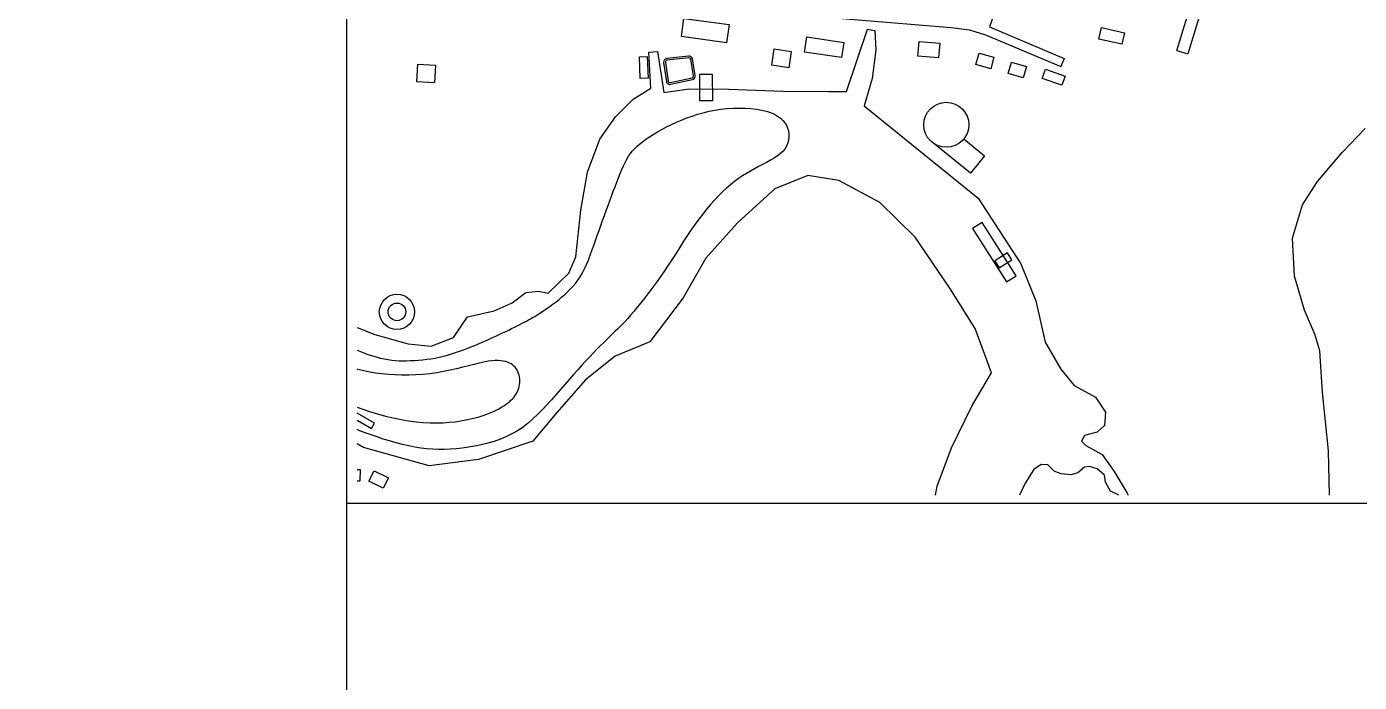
# Model space of a CAD drawing. Header units: millimetres. Extents: x -244126 to 368105, y -173968 to 259060.
# Drawn here: x -170976 to -168978, y 86495 to 87479 of the extents above; entities that cross this region are included whole.
import ezdxf
from ezdxf.enums import TextEntityAlignment as Align
from ezdxf.xclip import XClip

# ---------------------------------------------------------------- set-up
doc = ezdxf.new("R2010")
doc.units = ezdxf.units.MM
doc.header["$MEASUREMENT"] = 0
doc.header["$XCLIPFRAME"] = 0
for name, color, linetype in [('HEADtext', 7, 'Continuous'), ('POCH Draft 01', 241, 'Continuous'), ('Top Slope', 11, 'Continuous'), ('TTB_A1$0$A00-TITLEBLOCK  XREF', 7, 'Continuous'), ('WALL', 2, 'Continuous')]:
    doc.layers.add(name, color=color, linetype=linetype)
doc.styles.add('Cordia2', font='cordia.shx', dxfattribs={"height": 0.2})

# ---------------------------------------------------------------- blocks, each defined once
blk = doc.blocks.new('Titleblock-Andaman2')
at = {"layer": 'TTB_A1$0$A00-TITLEBLOCK  XREF', "color": 40, "ltscale": 0.01}
blk.add_lwpolyline([(72.9521, 58.4075), (83.2018, 58.4075), (83.2018, 1.0075), (72.9521, 1.0075)], close=True, dxfattribs=at)
at = {"layer": 'HEADtext', "color": 3, "style": 'Cordia2'}
for tag, p in [('P-NAME1', (78.0769, 26.2172)), ('P-NAME2', (78.0769, 25.6172)), ('TITLE1', (78.0769, 16.3834)), ('TITLE2', (78.0769, 15.7834)), ('DRAW-NAME1', (79.3446, 14.9345)), ('DRAW-NAME2', (79.3446, 14.3345))]:
    blk.add_attdef(tag, text='', height=0.2, dxfattribs=at).set_placement(p, align=Align.CENTER)
for tag, p in [('SCALE-A1', (75.8407, 2.5505)), ('SCALE-A3', (75.8407, 2.1827)), ('DATE', (75.3241, 1.33)), ('DWG.NO', (80.3302, 1.33))]:
    blk.add_attdef(tag, p, '', height=0.2, dxfattribs=at)
blk = doc.blocks.new('A$Cd4a0c64f')
at = {"layer": 'POCH Draft 01', "color": 8}
for points in [[(101.4, 348.24), (98.41, 342.58), (95.41, 336.61), (92.36, 330.25), (89.26, 323.42), (86.05, 316.12), (82.7, 308.35), (79.17, 300.13), (75.42, 291.48), (71.41, 282.4), (67.1, 272.92), (62.45, 263.04), (57.41, 252.76), (51.85, 242.08), (45.64, 230.94), (38.64, 219.32), (30.71, 207.19), (21.72, 194.52), (11.53, 181.27), (0, 167.41)], [(119.91, 350.15), (114.91, 340.38), (110.06, 330.3), (105.41, 319.93), (101, 309.4), (96.84, 298.88), (92.96, 288.55), (89.39, 278.58), (86.16, 269.14), (83.29, 260.41), (80.81, 252.55), (78.74, 245.69), (77.02, 239.75), (75.63, 234.6), (74.5, 230.12), (73.59, 226.16), (72.85, 222.61), (72.23, 219.33), (71.68, 216.2), (71.16, 213.1), (70.65, 210.03), (70.14, 206.99), (69.62, 203.99), (69.08, 201.06), (68.51, 198.19), (67.9, 195.39), (67.24, 192.68), (66.51, 190.07), (65.71, 187.55), (64.84, 185.12), (63.89, 182.77), (62.84, 180.51), (61.7, 178.33), (60.45, 176.23), (59.09, 174.2), (57.62, 172.24), (56.06, 170.35), (54.41, 168.53), (52.71, 166.79), (50.98, 165.13), (49.24, 163.55), (47.5, 162.05), (45.8, 160.63), (44.13, 159.28), (42.45, 157.9), (40.72, 156.37), (38.86, 154.57), (36.83, 152.39), (34.57, 149.7), (32.01, 146.38), (29.12, 142.32), (25.84, 137.46), (22.26, 132.01), (18.48, 126.25), (14.59, 120.43), (10.7, 114.85), (6.91, 109.76), (3.31, 105.44), (0, 102.17)], [(145.02, 352.86), (136.78, 335.86), (129.05, 319.66), (122.03, 304.67), (115.91, 291.34), (110.83, 279.99), (106.73, 270.51), (103.48, 262.69), (100.95, 256.31), (99.04, 251.16), (97.61, 247.01), (96.54, 243.65), (95.72, 240.87), (95.03, 238.47), (94.46, 236.34), (93.99, 234.38), (93.61, 232.52), (93.33, 230.64), (93.12, 228.68), (92.98, 226.53), (92.9, 224.11), (92.88, 221.35), (92.92, 218.3), (93.03, 215.02), (93.22, 211.58), (93.5, 208.06), (93.86, 204.53), (94.34, 201.04), (94.92, 197.69), (95.61, 194.51), (96.37, 191.53), (97.18, 188.73), (97.98, 186.12), (98.73, 183.7), (99.4, 181.46), (99.94, 179.39), (100.32, 177.5), (100.49, 175.78), (100.47, 174.22), (100.26, 172.81), (99.87, 171.52), (99.3, 170.35), (98.58, 169.28), (97.71, 168.29), (96.69, 167.37), (95.55, 166.51), (94.27, 165.68), (92.89, 164.88), (91.39, 164.08), (89.8, 163.27), (88.11, 162.42), (86.33, 161.53), (84.48, 160.57), (82.56, 159.53), (80.59, 158.42), (78.57, 157.24), (76.53, 155.99), (74.48, 154.7), (72.44, 153.36), (70.41, 151.99), (68.42, 150.59), (66.47, 149.16), (64.56, 147.7), (62.69, 146.18), (60.83, 144.6), (58.98, 142.94), (57.14, 141.19), (55.29, 139.32), (53.43, 137.32), (51.55, 135.19), (49.66, 132.95), (47.78, 130.62), (45.94, 128.22), (44.15, 125.78), (42.43, 123.34), (40.8, 120.91), (39.28, 118.52), (37.89, 116.19), (36.6, 113.85), (35.38, 111.46), (34.22, 108.93), (33.09, 106.22), (31.96, 103.24), (30.81, 99.95), (29.61, 96.26), (28.31, 92.14), (26.73, 87.53), (24.67, 82.4), (21.92, 76.74), (18.29, 70.51), (13.56, 63.69), (7.53, 56.23), (0, 48.12)], [(0, 22.26), (7.02, 27.31), (13.04, 32.48), (18.17, 37.73), (22.53, 43.04), (26.23, 48.35), (29.38, 53.63), (32.09, 58.85), (34.48, 63.96), (36.64, 68.93), (38.63, 73.78), (40.48, 78.52), (42.23, 83.18), (43.91, 87.77), (45.57, 92.33), (47.23, 96.87), (48.94, 101.4), (50.72, 105.95), (52.59, 110.46), (54.53, 114.88), (56.54, 119.14), (58.63, 123.2), (60.77, 126.99), (62.98, 130.45), (65.25, 133.53), (67.58, 136.18), (69.99, 138.43), (72.5, 140.32), (75.14, 141.88), (77.94, 143.16), (80.92, 144.18), (84.1, 145), (87.51, 145.65), (91.17, 146.15), (95.04, 146.51), (99.09, 146.7), (103.28, 146.71), (107.58, 146.53), (111.94, 146.13), (116.34, 145.51), (120.73, 144.65), (125.08, 143.52), (129.39, 142.14), (133.67, 140.5), (137.91, 138.59), (142.14, 136.41), (146.34, 133.97), (150.53, 131.27), (154.7, 128.29), (158.88, 125.06), (163.06, 121.61), (167.25, 118.02), (171.47, 114.34), (175.73, 110.63), (180.04, 106.95), (184.4, 103.38), (188.84, 99.95), (193.36, 96.74), (197.96, 93.72), (202.66, 90.9), (207.45, 88.25), (212.35, 85.77), (217.35, 83.44), (222.47, 81.25), (227.71, 79.19), (233.07, 77.24), (238.51, 75.42), (244, 73.74), (249.51, 72.23), (254.99, 70.9), (260.4, 69.76), (265.71, 68.84), (270.88, 68.14), (275.88, 67.68), (280.7, 67.45), (285.33, 67.42), (289.76, 67.57), (293.98, 67.87), (298, 68.31), (301.81, 68.85), (305.39, 69.49), (308.75, 70.2), (311.9, 70.96), (314.83, 71.78), (317.56, 72.64), (320.11, 73.54), (322.47, 74.46), (324.65, 75.41), (326.67, 76.37), (328.53, 77.33), (330.24, 78.3), (331.82, 79.27), (333.26, 80.25), (334.57, 81.24), (335.78, 82.22), (336.87, 83.21), (337.87, 84.2), (338.78, 85.2), (339.6, 86.21), (340.33, 87.23), (340.97, 88.27), (341.52, 89.35), (341.99, 90.46), (342.37, 91.62), (342.67, 92.83), (342.87, 94.1), (342.99, 95.41), (343.02, 96.74), (342.96, 98.08), (342.81, 99.4), (342.56, 100.69), (342.22, 101.94), (341.77, 103.12), (341.23, 104.23), (340.58, 105.25), (339.83, 106.18), (338.98, 107.04), (338.02, 107.82), (336.96, 108.51), (335.79, 109.13), (334.51, 109.67), (333.12, 110.13), (331.59, 110.49), (329.9, 110.75), (328.01, 110.88), (325.91, 110.86), (323.56, 110.69), (320.93, 110.35), (318.01, 109.82), (314.76, 109.09), (311.21, 108.2), (307.39, 107.2), (303.33, 106.15), (299.07, 105.08), (294.62, 104.05), (290.01, 103.11), (285.29, 102.3), (280.48, 101.66), (275.61, 101.19), (270.71, 100.9), (265.83, 100.75), (261, 100.76), (256.25, 100.91), (251.62, 101.19), (247.14, 101.59), (242.83, 102.12), (238.63, 102.79), (234.48, 103.65), (230.29, 104.72), (225.99, 106.03), (221.52, 107.62), (216.8, 109.52), (211.75, 111.76), (206.33, 114.36), (200.63, 117.29), (194.77, 120.48), (188.86, 123.89), (183.02, 127.47), (177.36, 131.15), (172.01, 134.9), (167.08, 138.65), (162.66, 142.37), (158.73, 146.03), (155.25, 149.65), (152.17, 153.21), (149.45, 156.72), (147.04, 160.17), (144.9, 163.56), (142.99, 166.89), (141.25, 170.16), (139.64, 173.33), (138.12, 176.39), (136.63, 179.32), (135.13, 182.09), (133.56, 184.67), (131.9, 187.04), (130.07, 189.18), (128.07, 191.07), (125.92, 192.78), (123.71, 194.38), (121.5, 195.95), (119.35, 197.55), (117.33, 199.26), (115.51, 201.15), (113.95, 203.31), (112.71, 205.78), (111.79, 208.57), (111.16, 211.67), (110.8, 215.07), (110.71, 218.77), (110.87, 222.75), (111.24, 226.99), (111.83, 231.5), (112.61, 236.27), (113.6, 241.29), (114.82, 246.59), (116.29, 252.17), (118.02, 258.04), (120.03, 264.22), (122.35, 270.71), (124.99, 277.52), (127.96, 284.66), (131.26, 292.12), (134.85, 299.87), (138.72, 307.89), (142.85, 316.17), (147.21, 324.68), (151.79, 333.4), (156.57, 342.31), (161.51, 351.39)], [(173.89, 347.37), (169.41, 339), (165.08, 330.71), (160.91, 322.57), (156.94, 314.62), (153.18, 306.93), (149.65, 299.55), (146.38, 292.52), (143.37, 285.9), (140.62, 279.68), (138.11, 273.85), (135.83, 268.4), (133.75, 263.31), (131.87, 258.57), (130.16, 254.16), (128.62, 250.07), (127.22, 246.29), (125.97, 242.79), (124.85, 239.51), (123.87, 236.43), (123.03, 233.5), (122.32, 230.69), (121.74, 227.95), (121.28, 225.26), (120.96, 222.59), (120.77, 219.97), (120.73, 217.49), (120.84, 215.18), (121.12, 213.13), (121.58, 211.38), (122.22, 210), (123.07, 209.05), (124.11, 208.56), (125.32, 208.48), (126.66, 208.7), (128.1, 209.14), (129.58, 209.7), (131.08, 210.3), (132.55, 210.84), (133.95, 211.23), (135.26, 211.41), (136.5, 211.4), (137.69, 211.25), (138.86, 211.03), (140.04, 210.79), (141.27, 210.59), (142.56, 210.47), (143.96, 210.49), (145.47, 210.69), (147.08, 211.04), (148.72, 211.46), (150.38, 211.9), (152, 212.31), (153.54, 212.62), (154.97, 212.78), (156.24, 212.72), (157.31, 212.41), (158.18, 211.85), (158.86, 211.07), (159.33, 210.1), (159.61, 208.94), (159.69, 207.64), (159.57, 206.22), (159.25, 204.7), (158.74, 203.1), (158.07, 201.44), (157.27, 199.74), (156.38, 198.01), (155.43, 196.27), (154.46, 194.55), (153.5, 192.84), (152.59, 191.18), (151.76, 189.57), (151.02, 188), (150.37, 186.47), (149.82, 184.96), (149.37, 183.45), (149.02, 181.95), (148.79, 180.42), (148.68, 178.87), (148.69, 177.28), (148.81, 175.66), (149.06, 174.03), (149.42, 172.4), (149.88, 170.78), (150.46, 169.19), (151.14, 167.63), (151.93, 166.13), (152.82, 164.7), (153.81, 163.32), (154.91, 161.98), (156.13, 160.68), (157.47, 159.41), (158.95, 158.15), (160.55, 156.89), (162.29, 155.63), (164.18, 154.35), (166.22, 153.03), (168.44, 151.66), (170.85, 150.22), (173.45, 148.68), (176.27, 147.03), (179.32, 145.26), (182.61, 143.33), (186.15, 141.24), (189.9, 139.03), (193.82, 136.73), (197.86, 134.37), (201.99, 132.01), (206.15, 129.67), (210.3, 127.4), (214.41, 125.24), (218.42, 123.22), (222.33, 121.35), (226.12, 119.62), (229.79, 118.05), (233.33, 116.64), (236.72, 115.39), (239.97, 114.29), (243.05, 113.36), (245.96, 112.59), (248.74, 111.98), (251.41, 111.5), (254.01, 111.14), (256.56, 110.9), (259.1, 110.76), (261.67, 110.7), (264.28, 110.7), (266.98, 110.77), (269.74, 110.9), (272.56, 111.09), (275.43, 111.36), (278.32, 111.69), (281.23, 112.11), (284.14, 112.61), (287.03, 113.2), (289.9, 113.88), (292.73, 114.64), (295.54, 115.47), (298.31, 116.36), (301.06, 117.31), (303.77, 118.3), (306.44, 119.32), (309.08, 120.36), (311.69, 121.42), (314.26, 122.49), (316.79, 123.56), (319.27, 124.64), (321.71, 125.72), (324.11, 126.8), (326.46, 127.87), (328.76, 128.94), (331.01, 130.01), (333.2, 131.06), (335.32, 132.08), (337.36, 133.09), (339.33, 134.06), (341.2, 135.01), (342.98, 135.91), (344.65, 136.76), (346.22, 137.57), (347.7, 138.34), (349.13, 139.11), (350.54, 139.89), (351.95, 140.7), (353.41, 141.56), (354.94, 142.5), (356.56, 143.53), (358.31, 144.67), (360.17, 145.92), (362.11, 147.26), (364.11, 148.69), (366.16, 150.19), (368.23, 151.76), (370.3, 153.39), (372.34, 155.07), (374.34, 156.79), (376.28, 158.57), (378.17, 160.44), (380, 162.41), (381.76, 164.51), (383.45, 166.75), (385.07, 169.17), (386.6, 171.78), (388.05, 174.6), (389.43, 177.6), (390.75, 180.76), (392.02, 184.05), (393.25, 187.43), (394.47, 190.89), (395.68, 194.39), (396.9, 197.9), (398.13, 201.4), (399.37, 204.88), (400.63, 208.34), (401.88, 211.78), (403.14, 215.19), (404.4, 218.58), (405.65, 221.93), (406.88, 225.26), (408.09, 228.55), (409.29, 231.78), (410.47, 234.93), (411.65, 237.98), (412.82, 240.91), (413.98, 243.69), (415.14, 246.29), (416.3, 248.71), (417.46, 250.91), (418.66, 252.93), (419.93, 254.8), (421.29, 256.55), (422.78, 258.22), (424.43, 259.84), (426.27, 261.45), (428.33, 263.07), (430.63, 264.74), (433.16, 266.45), (435.9, 268.17), (438.83, 269.91), (441.93, 271.63), (445.18, 273.33), (448.55, 274.99), (452.02, 276.6), (455.58, 278.13), (459.23, 279.58), (462.95, 280.93), (466.77, 282.17), (470.66, 283.27), (474.65, 284.24), (478.72, 285.05), (482.88, 285.68), (487.11, 286.14), (491.38, 286.41), (495.62, 286.49), (499.79, 286.4), (503.82, 286.13), (507.65, 285.68), (511.25, 285.06), (514.54, 284.26), (517.49, 283.3), (520.09, 282.17), (522.37, 280.9), (524.33, 279.48), (525.99, 277.93), (527.36, 276.26), (528.46, 274.48), (529.3, 272.6), (529.88, 270.63), (530.21, 268.6), (530.27, 266.53), (530.05, 264.45), (529.54, 262.38), (528.72, 260.36), (527.59, 258.41), (526.13, 256.56), (524.34, 254.82), (522.26, 253.19), (519.93, 251.63), (517.41, 250.13), (514.74, 248.66), (511.96, 247.2), (509.12, 245.73), (506.27, 244.22), (503.45, 242.65), (500.65, 241), (497.88, 239.24), (495.12, 237.37), (492.37, 235.35), (489.62, 233.18), (486.87, 230.82), (484.1, 228.26), (481.31, 225.48), (478.53, 222.51), (475.75, 219.38), (473, 216.11), (470.29, 212.73), (467.64, 209.28), (465.06, 205.77), (462.57, 202.24), (460.17, 198.7), (457.85, 195.17), (455.57, 191.62), (453.31, 188.04), (451.02, 184.43), (448.69, 180.79), (446.27, 177.08), (443.75, 173.32), (441.1, 169.49), (438.36, 165.65), (435.56, 161.83), (432.75, 158.1), (429.98, 154.5), (427.29, 151.08), (424.73, 147.9), (422.33, 145), (420.13, 142.42), (418.1, 140.12), (416.21, 138.05), (414.41, 136.16), (412.66, 134.38), (410.93, 132.66), (409.17, 130.94), (407.34, 129.18), (405.42, 127.33), (403.39, 125.36), (401.25, 123.26), (399.01, 121.03), (396.66, 118.66), (394.21, 116.14), (391.66, 113.45), (389, 110.59), (386.24, 107.54), (383.39, 104.35), (380.46, 101.03), (377.47, 97.62), (374.43, 94.14), (371.35, 90.63), (368.25, 87.11), (365.14, 83.63), (362.02, 80.19), (358.88, 76.85), (355.69, 73.61), (352.41, 70.51), (349.03, 67.57), (345.51, 64.82), (341.83, 62.28), (337.95, 59.99), (333.87, 57.95), (329.61, 56.17), (325.22, 54.63), (320.75, 53.3), (316.23, 52.19), (311.73, 51.26), (307.27, 50.5), (302.91, 49.91), (298.67, 49.46), (294.54, 49.16), (290.48, 49.01), (286.46, 49.01), (282.45, 49.18), (278.41, 49.51), (274.3, 50.01), (270.1, 50.69), (265.78, 51.54), (261.37, 52.54), (256.92, 53.68), (252.47, 54.93), (248.06, 56.26), (243.74, 57.67), (239.54, 59.12), (235.52, 60.59), (231.71, 62.06), (228.09, 63.55), (224.65, 65.05), (221.36, 66.58), (218.2, 68.14), (215.16, 69.75), (212.21, 71.41), (209.32, 73.13), (206.5, 74.92), (203.73, 76.77), (201.03, 78.66), (198.39, 80.6), (195.84, 82.56), (193.38, 84.55), (191, 86.54), (188.73, 88.53), (186.57, 90.5), (184.5, 92.46), (182.5, 94.41), (180.55, 96.32), (178.64, 98.22), (176.76, 100.08), (174.88, 101.92), (172.98, 103.71), (171.06, 105.47), (169.1, 107.2), (167.13, 108.89), (165.14, 110.56), (163.14, 112.2), (161.14, 113.82), (159.13, 115.42), (157.13, 117), (155.14, 118.57), (153.17, 120.12), (151.21, 121.65), (149.26, 123.15), (147.34, 124.61), (145.44, 126.02), (143.56, 127.39), (141.71, 128.7), (139.89, 129.95), (138.1, 131.13), (136.34, 132.23), (134.62, 133.26), (132.93, 134.21), (131.29, 135.07), (129.69, 135.83), (128.14, 136.5), (126.63, 137.07), (125.15, 137.54), (123.7, 137.92), (122.25, 138.22), (120.8, 138.45), (119.34, 138.61), (117.85, 138.71), (116.31, 138.76), (114.72, 138.76), (113.08, 138.72), (111.4, 138.64), (109.68, 138.51), (107.93, 138.35), (106.15, 138.15), (104.34, 137.91), (102.52, 137.63), (100.7, 137.31), (98.86, 136.95), (97.04, 136.54), (95.22, 136.06), (93.43, 135.51), (91.66, 134.89), (89.93, 134.17), (88.24, 133.37), (86.6, 132.45), (84.98, 131.42), (83.38, 130.26), (81.76, 128.95), (80.11, 127.5), (78.41, 125.87), (76.63, 124.07), (74.75, 122.08), (72.77, 119.89), (70.72, 117.53), (68.63, 115.03), (66.55, 112.41), (64.52, 109.7), (62.58, 106.94), (60.78, 104.15), (59.15, 101.37), (57.72, 98.61), (56.49, 95.89), (55.43, 93.19), (54.51, 90.51), (53.7, 87.87), (52.99, 85.24), (52.35, 82.63), (51.75, 80.04), (51.17, 77.47), (50.6, 74.93), (50.04, 72.41), (49.46, 69.94), (48.86, 67.52), (48.24, 65.16), (47.57, 62.87), (46.86, 60.66), (46.1, 58.52), (45.28, 56.48), (44.42, 54.51), (43.52, 52.63), (42.6, 50.82), (41.65, 49.09), (40.68, 47.43), (39.7, 45.84), (38.72, 44.32), (37.71, 42.84), (36.64, 41.35), (35.51, 39.84), (34.28, 38.26), (32.92, 36.58), (31.42, 34.77), (29.76, 32.79), (27.88, 30.6), (25.71, 28.09), (23.12, 25.16), (20, 21.67), (16.24, 17.53), (11.73, 12.62), (6.35, 6.81), (0, 0)]]:
    blk.add_lwpolyline(points, dxfattribs=at)
blk = doc.blocks.new('A$C69619acb')
at = {"layer": 'WALL', "color": 1}
for p, q in [((700.15, 841.54), (669.73, 753.54)), ((800.1, 737.07), (807.81, 734.79)), ((721.78, 731.56), (719.4, 725.91))]:
    blk.add_line(p, q, dxfattribs=at)
blk.add_lwpolyline([(2734.77, 0), (0, 0), (0, 1575.23), (2734.77, 1575.23)], close=True, dxfattribs=at)
blk.add_lwpolyline([(536.8, 978.08), (531.86, 959.87), (520.94, 922.62), (482.91, 769.89, 0.46242), (485.63, 766.09), (643.02, 753.11), (655.89, 751.39), (666.94, 748.06), (719.4, 725.91)], format="xyb", dxfattribs=at)
for points in [[(158.37, 626.19), (160.93, 659.86), (204.83, 766.84), (241.6, 841.4), (265.18, 887.99), (286.55, 934.32), (301.26, 972.83)], [(800.1, 737.07), (848.87, 896.86)], [(856.66, 894.83), (807.81, 734.79)], [(859.66, 330.96), (877.36, 351.12), (888.18, 368.75), (900.09, 395.85), (906.29, 425.5), (905.46, 458.72), (901.43, 499.38), (899.48, 528.07), (896.15, 539.83), (888.75, 556.55), (881.97, 580.07), (880.63, 606.54), (887.42, 629.8), (898.01, 645.93), (914.98, 666.15), (930.98, 682.81)], [(362.65, 568.34), (377.23, 582.31), (382.12, 593.6), (385.38, 626.03), (390.03, 652.44), (398.61, 675.52), (409.54, 690.94), (421.91, 703.32), (434.28, 710.77), (432.8, 735.9), (438.83, 736.41), (443.18, 707.93), (460.94, 710.36), (488.43, 710.27), (526.09, 708.75), (557.67, 708.46), (570.37, 708.64), (584.78, 751.99), (590.05, 750.99), (590.59, 737.51), (588.25, 717.5), (582.54, 698.68), (661.95, 634.33), (691.44, 588.66), (701.95, 562.98), (708.56, 534.25), (719.29, 515.36), (728.71, 504.02), (743.57, 495.89), (750.35, 485.46), (749.66, 476.23), (744.76, 471.55), (735.75, 469.36), (733.82, 465.38), (736.72, 462.3), (748.23, 456), (756.58, 444.33), (765.55, 429.21), (771.16, 415.01), (763.72, 425.36), (759.33, 428.01), (753.95, 430.54), (750.52, 436.86), (749.77, 441.7), (744.63, 446.09), (739.38, 447.69), (735.84, 447.14), (731.11, 443.29), (726.48, 441.88), (719.55, 442.53), (714.71, 444.56), (710.22, 448.94), (705.77, 449.21), (700.6, 445.56), (694.52, 436.19), (687.63, 420.92), (685.36, 418.11), (682.7, 417.72), (680.21, 416.33), (676.46, 408.6), (673.49, 400.69), (672.34, 397.3), (667.6, 402.05), (662.62, 409.32), (662.66, 394.87), (667.84, 375.71), (672.83, 361.94), (679.91, 350.87), (690.32, 339.1)], [(669.73, 753.54), (721.78, 731.56)], [(645.47, 335.01), (634.13, 357.68), (629.42, 377.52), (628.45, 408.62), (633.42, 434.13), (643.41, 460.78), (657.78, 490.03), (671.09, 512.84), (659.69, 543.71), (642.19, 571.83), (617.95, 607.16), (593.53, 631.35), (564.88, 646.73), (543.33, 650.15), (520.39, 640.91), (494.35, 617.13), (472.52, 592.68), (456.56, 564.96), (433.52, 534.39), (409.39, 524.37), (388.66, 507.97), (368.68, 485.29), (352.19, 465.41), (314.33, 452.61), (280.1, 448.06), (234.4, 460.84), (198.35, 481.92), (167.88, 511.98), (146.9, 526.43), (121.15, 541.79), (95.62, 539.03), (75.34, 522.07), (61.38, 498.33), (53.65, 467.44), (39.09, 441.73), (9.97, 409.3)], [(161.36, 616.07), (166.3, 590.64), (177.75, 572.65), (192.74, 561.13), (220.73, 548.04), (242.18, 539.57), (265.38, 532.93), (281.39, 531.49), (297.01, 537.42), (306.58, 551.88), (325.3, 556.04), (337.68, 561.46), (347.34, 568.64), (356.1, 569.67), (362.65, 568.34)]]:
    blk.add_lwpolyline(points, dxfattribs=at)
for points in [[(465.04, 719.61), (463.16, 731.19, 0.40091), (460.46, 733.23), (445.21, 731.47, 0.424267), (443.06, 728.66), (445.03, 715.58, 0.432777), (447.98, 713.55), (463.14, 716.82, 0.3992)], [(463.83, 719.41), (461.95, 730.99, 0.40091), (460.6, 732.01), (445.35, 730.25, 0.424267), (444.28, 728.85), (446.25, 715.76, 0.432777), (447.72, 714.74), (462.88, 718.01, 0.3992)]]:
    blk.add_lwpolyline(points, format="xyb", close=True, dxfattribs=at)
blk = doc.blocks.new('A$C01de73fd')
at = {"layer": 'WALL', "color": 3}
for points in [[(341.17, 325.31), (339.47, 312.69), (308.07, 316.91), (309.77, 329.53)], [(421.09, 312.84), (419.48, 302.28), (393.66, 306.21), (395.27, 316.78)], [(616.25, 319.53), (614.44, 311.58), (598.49, 315.21), (600.3, 323.16)], [(384.44, 306.62), (382.7, 295.28), (370.93, 297.08), (372.66, 308.41)], [(487.76, 312.38), (486.87, 302.14), (472.58, 303.39), (473.47, 313.63)], [(136.94, 297.14), (136.22, 284.71), (123.99, 285.42), (124.71, 297.85)], [(284.18, 303.05), (284.81, 287.97), (279.42, 287.75), (278.79, 302.83)], [(525.39, 302.54), (523.17, 294.57), (512.8, 297.47), (515.03, 305.43)], [(547.98, 296.23), (545.75, 288.27), (535.38, 291.16), (537.61, 299.13)], [(329.49, 290.84), (329.54, 272.33), (320.91, 272.31), (320.86, 290.82)], [(574.96, 289.44), (572.72, 283.04), (559.02, 287.84), (561.27, 294.24)], [(73.41, 15.94), (84.5, 15.71), (84.33, 7.66), (73.24, 7.89)], [(94.21, 14.83), (104.18, 9.98), (100.66, 2.74), (90.68, 7.59)]]:
    blk.add_lwpolyline(points, close=True, dxfattribs=at)
at = {"layer": 'WALL', "color": 1}
for points in [[(504.47, 245.74), (518.93, 234.08), (509.09, 221.89), (482.44, 243.38)], [(70.9, 35.64), (80.19, 51.44), (92.35, 44.3), (94.52, 47.99), (68.32, 63.38), (66.31, 59.95), (77.14, 53.59), (67.63, 37.4), (70.83, 35.52)]]:
    blk.add_lwpolyline(points, dxfattribs=at)
for points in [[(540.87, 150.54), (517.21, 187.62), (510.58, 183.39), (534.24, 146.31)], [(537.87, 161.68), (534.76, 166.55), (526.02, 160.98), (529.13, 156.1)]]:
    blk.add_lwpolyline(points, close=True, dxfattribs=at)
for centre, radius in [((492.28, 255.58), 15.67), ((110.16, 125.45), 12.26), ((110.16, 125.45), 6.13)]:
    blk.add_circle(centre, radius, dxfattribs=at)
blk = doc.blocks.new('G$CE2FEF259')
at = {"layer": 'Top Slope', "color": 8, "ltscale": 0.1}
blk.add_blockref('A$Cd4a0c64f', (0, 410.57), dxfattribs=at)
at = {"layer": 'WALL', "color": 8}
for name, p in [('A$C69619acb', (0, 0)), ('A$C01de73fd', (147.42, 429.83))]:
    blk.add_blockref(name, p, dxfattribs=at)

msp = doc.modelspace()

# ---------------------------------------------------------------- linework, layer by layer
at = {"layer": 'WALL'}
msp.add_lwpolyline([(-170496.18257, 88836.72277), (-165371.33862, 88836.72277), (-165371.33862, 86763.55111), (-170496.18257, 86763.55111)], close=True, dxfattribs=at)

# ---------------------------------------------------------------- block references
at = {"color": 1, "xscale": 500, "yscale": 500, "zscale": 500}
msp.add_blockref('Titleblock-Andaman2', (-206972.21907, 59632.99742), dxfattribs=at)
at = {"layer": 'WALL'}
ref = msp.add_blockref('G$CE2FEF259', (-170976.46562, 85853.65289), dxfattribs=dict(at, xscale=2.15622, yscale=2.15622, zscale=2.15622))
XClip(ref).set_block_clipping_path([(229.8917036206, 427.7812507302), (2596.1703750715, 1370.8402830809)])

doc.saveas('drawing.dxf')
